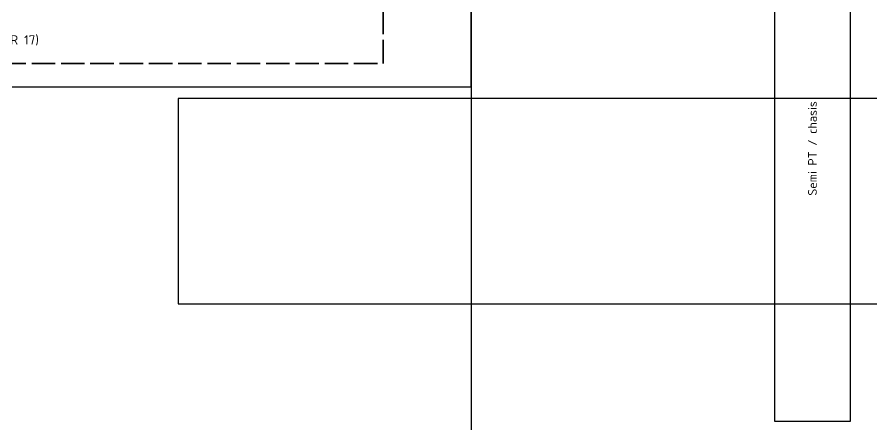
# Model space of a CAD drawing. Header units: millimetres. Extents: x 0 to 1189, y 0 to 841.
# Drawn here: x 357.5 to 503.4, y 381.4 to 450.9 of the extents above; entities that cross this region are included whole.
import ezdxf
from ezdxf.enums import TextEntityAlignment as Align

# ---------------------------------------------------------------- set-up
doc = ezdxf.new("R2010")
doc.units = ezdxf.units.MM
doc.linetypes.add('IRAM-E-TRAZOS', pattern=[5, 4, -1])
doc.layers.add('A-EXTERIOR', color=8, linetype='CONTINUOUS', lineweight=25)
doc.layers.add('A-TEXTO', color=7, linetype='CONTINUOUS', lineweight=18)
doc.layers.add('A-PASILLO', color=2, linetype='IRAM-E-TRAZOS', lineweight=35, true_color=0xd7a500)
doc.styles.add('ISO3098', font='isocpeur.ttf')

msp = doc.modelspace()

# ---------------------------------------------------------------- linework, layer by layer
at = {"layer": 'A-EXTERIOR'}
for points in [[(435, 352), (545, 352), (545, 482), (435, 482)], [(255, 439), (435, 439), (435, 480), (255, 480)], [(486.75, 382), (499.75, 382), (499.75, 475), (486.75, 475)], [(385, 402), (830, 402), (830, 437), (385, 437)]]:
    msp.add_lwpolyline(points, close=True, dxfattribs=at)
at = {"layer": 'A-PASILLO'}
msp.add_lwpolyline([(270, 443), (420, 443), (420, 463), (270, 463), (270, 443)], dxfattribs=at)

# ---------------------------------------------------------------- texts
at = {"layer": 'A-TEXTO', "style": 'ISO3098'}
msp.add_text('Circuito de remolque (W-CAR 17)', height=1.6, dxfattribs=at).set_placement((345, 447), align=Align.MIDDLE_CENTER)
msp.add_text('Semi PT / chasis', height=1.5, rotation=90, dxfattribs=at).set_placement((493.25, 428.5), align=Align.MIDDLE_CENTER)

doc.saveas('drawing.dxf')
